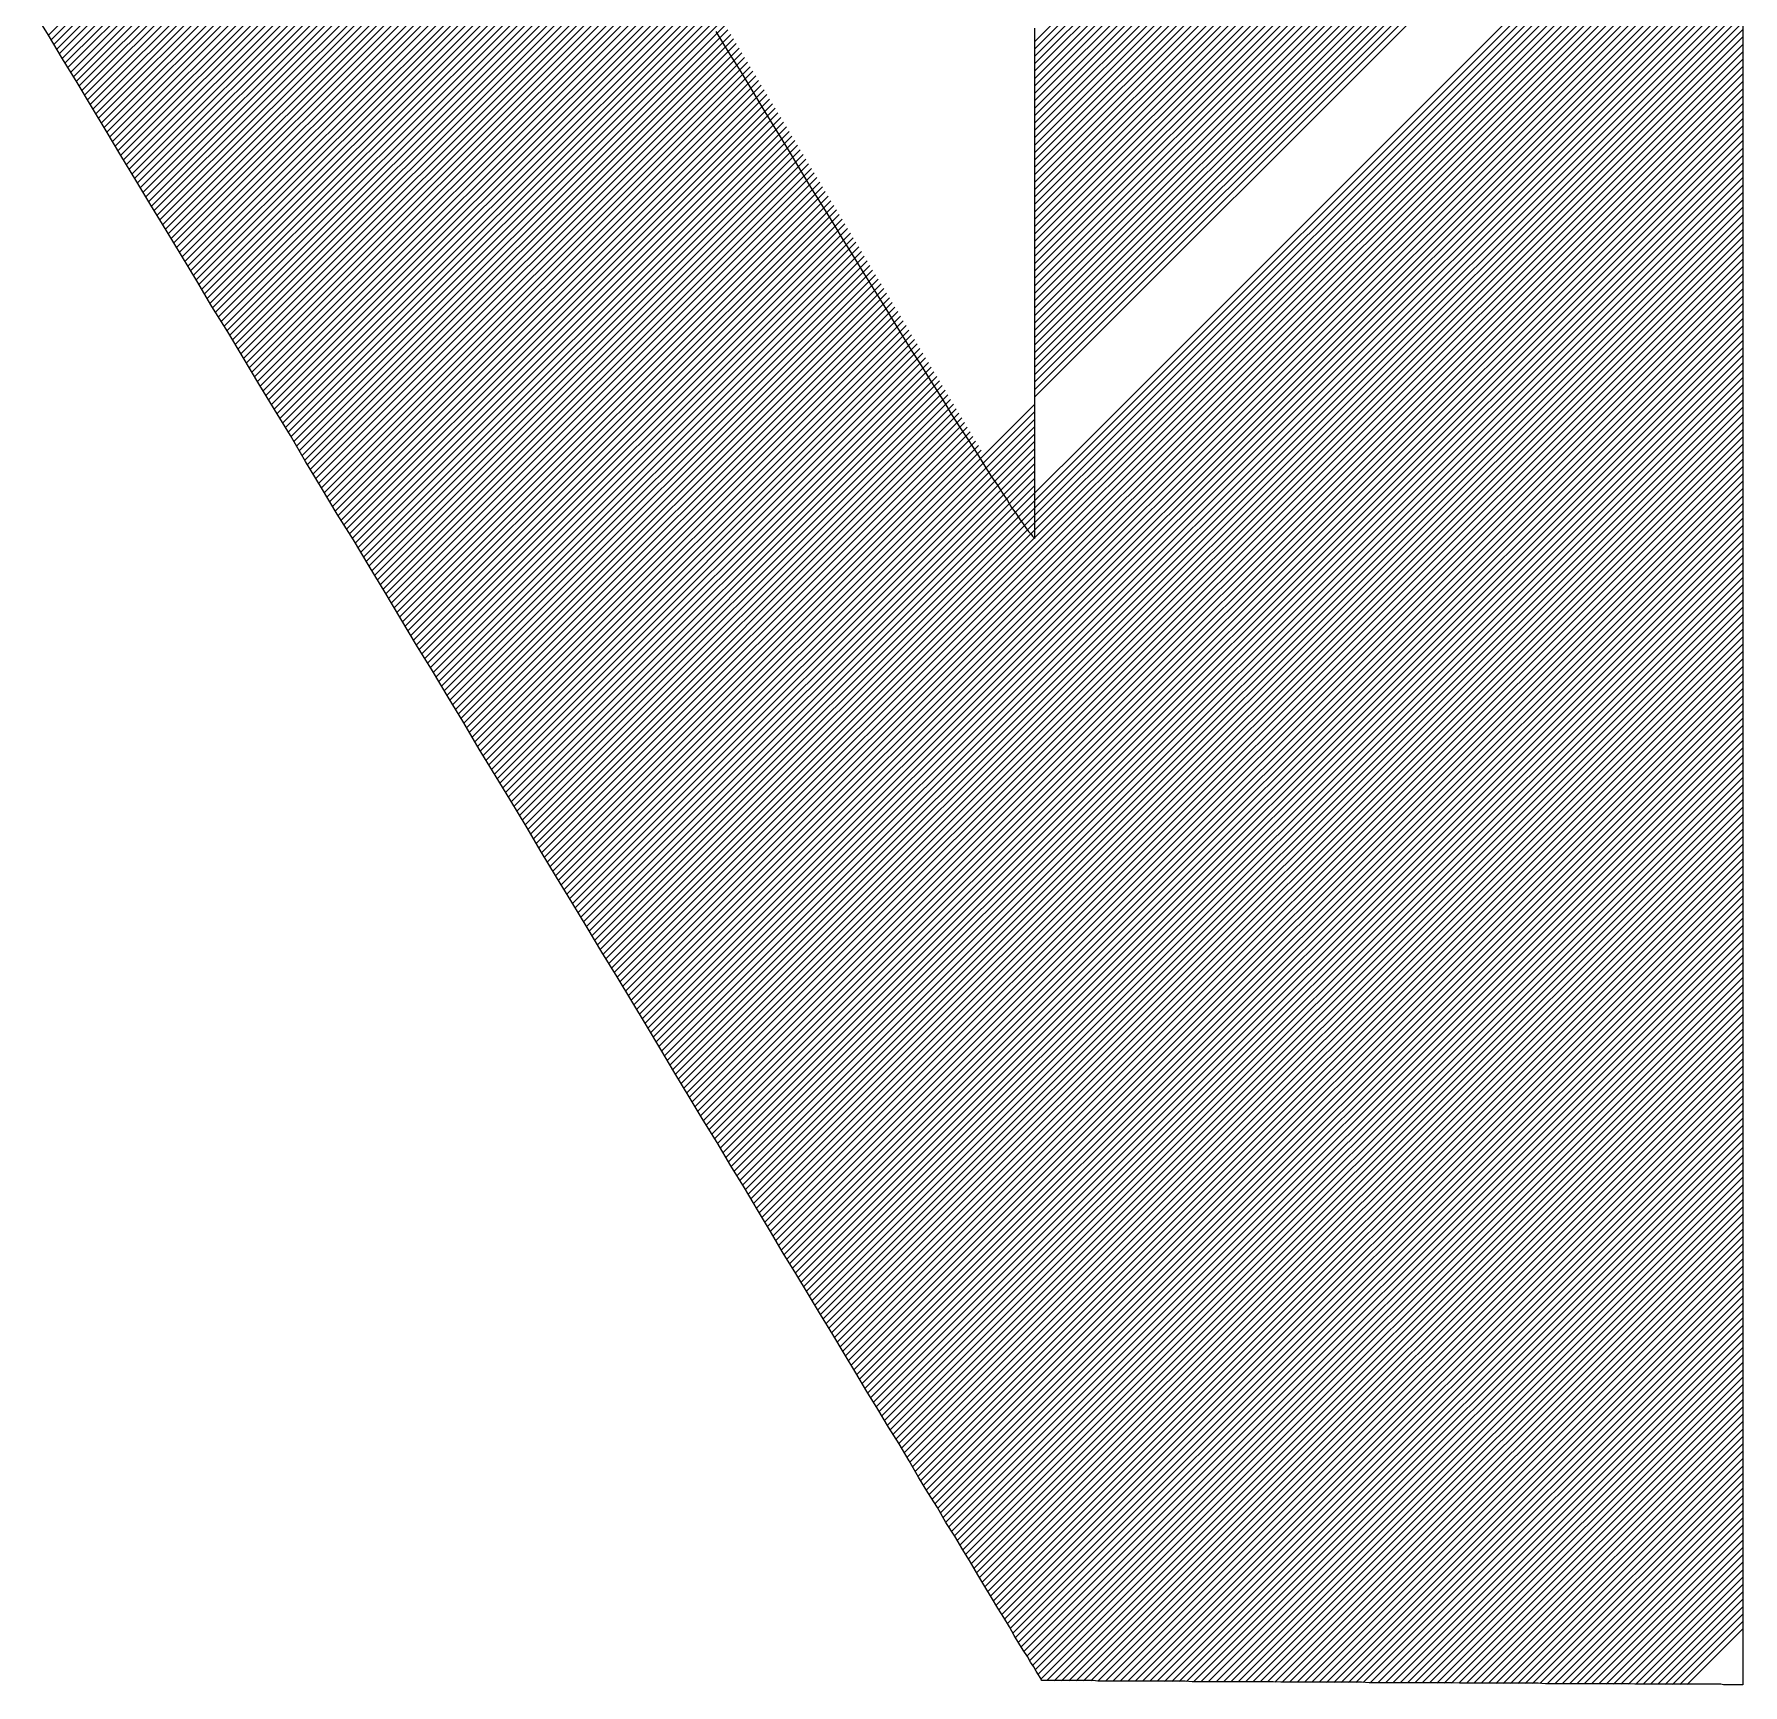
# Model space of a CAD drawing. Extents: x 3196 to 9141, y -1880 to 2325.
# Drawn here: x 8872.21 to 8888.52, y -1205.08 to -1189.31 of the extents above; entities that cross this region are included whole.
import ezdxf

# ---------------------------------------------------------------- set-up
doc = ezdxf.new("R2010")
doc.units = 0
doc.header["$MEASUREMENT"] = 0
doc.layers.add('1', color=1, linetype='CONTINUOUS')
doc.layers.add('10', color=10, linetype='CONTINUOUS')

msp = doc.modelspace()

# ---------------------------------------------------------------- linework, layer by layer
at = {"layer": '1', "linetype": 'Continuous'}
for p, q in [((8881.758018, -1189.382885), (8888.517618, -1182.623235)), ((8881.758018, -1189.453585), (8888.517618, -1182.693985)), ((8881.758018, -1189.524285), (8888.517618, -1182.764685)), ((8881.758018, -1189.594985), (8888.517618, -1182.835385)), ((8881.758018, -1189.665685), (8888.517618, -1182.906085)), ((8881.758018, -1189.736435), (8888.517618, -1182.976785)), ((8881.758018, -1189.807135), (8888.517618, -1183.047535)), ((8881.758018, -1189.877835), (8888.517618, -1183.118235)), ((8881.758018, -1189.948535), (8888.517618, -1183.188935)), ((8881.758018, -1190.019235), (8888.517618, -1183.259635)), ((8881.758018, -1190.089985), (8888.517618, -1183.330335)), ((8881.758018, -1190.160685), (8888.517618, -1183.401085)), ((8881.758018, -1190.231385), (8888.517618, -1183.471785)), ((8881.758018, -1190.302085), (8888.517618, -1183.542485)), ((8881.758018, -1190.372835), (8888.517618, -1183.613185)), ((8881.758018, -1190.443535), (8888.517618, -1183.683935)), ((8881.758018, -1190.514235), (8888.517618, -1183.754635)), ((8881.758018, -1190.584935), (8888.517618, -1183.825335)), ((8881.758018, -1190.655635), (8888.517618, -1183.896035)), ((8881.758018, -1190.726385), (8888.517618, -1183.966735)), ((8881.758018, -1190.797085), (8888.517618, -1184.037485)), ((8881.758018, -1190.867785), (8888.517618, -1184.108185)), ((8881.758018, -1190.938485), (8888.517618, -1184.178885)), ((8881.758018, -1191.009185), (8888.517618, -1184.249585)), ((8881.758018, -1191.079935), (8888.517618, -1184.320285)), ((8881.758018, -1191.150635), (8888.517618, -1184.391035)), ((8881.758018, -1191.221335), (8888.517618, -1184.461735)), ((8881.758018, -1191.292035), (8888.517618, -1184.532435)), ((8881.758018, -1191.362785), (8888.517618, -1184.603135)), ((8881.758018, -1191.433485), (8888.517618, -1184.673885)), ((8881.758018, -1191.504185), (8888.517618, -1184.744585)), ((8881.758018, -1191.574885), (8888.517618, -1184.815285)), ((8881.758018, -1191.645585), (8888.517618, -1184.885985)), ((8881.758018, -1191.716335), (8888.517618, -1184.956685)), ((8881.758018, -1191.787035), (8888.517618, -1185.027435)), ((8881.758018, -1191.857735), (8888.517618, -1185.098135)), ((8881.758018, -1191.928435), (8888.517618, -1185.168835)), ((8872.341968, -1189.323685), (8876.410018, -1185.255635)), ((8872.368568, -1189.367785), (8876.436568, -1185.299785)), ((8872.395168, -1189.411885), (8876.463168, -1185.343885)), ((8881.758018, -1191.999135), (8888.517618, -1185.239535)), ((8881.758018, -1192.069885), (8888.517618, -1185.310235)), ((8872.421768, -1189.455985), (8876.489718, -1185.388035)), ((8872.448418, -1189.500085), (8876.516318, -1185.432185)), ((8872.475018, -1189.544185), (8876.542918, -1185.476285)), ((8881.758018, -1192.140585), (8888.517618, -1185.380985)), ((8881.758018, -1192.211285), (8888.517618, -1185.451685)), ((8872.501618, -1189.588285), (8876.569468, -1185.520435)), ((8872.528218, -1189.632385), (8876.596068, -1185.564585)), ((8872.554818, -1189.676485), (8876.622618, -1185.608685)), ((8872.581468, -1189.720585), (8876.649218, -1185.652835)), ((8881.758018, -1192.281985), (8888.517618, -1185.522385)), ((8881.758018, -1192.352735), (8888.517618, -1185.593085)), ((8881.758018, -1192.423435), (8888.517618, -1185.663835)), ((8872.608068, -1189.764685), (8876.675768, -1185.696985)), ((8872.634668, -1189.808785), (8876.702368, -1185.741085)), ((8872.661268, -1189.852885), (8876.728918, -1185.785235)), ((8872.687868, -1189.896985), (8876.755518, -1185.829385)), ((8881.758018, -1192.494135), (8888.517618, -1185.734535)), ((8881.758018, -1192.564835), (8888.517618, -1185.805235)), ((8872.714518, -1189.941085), (8876.782118, -1185.873485)), ((8872.741118, -1189.985185), (8876.808668, -1185.917635)), ((8872.767718, -1190.029285), (8876.835268, -1185.961785)), ((8881.758018, -1192.635535), (8888.517618, -1185.875935)), ((8881.758018, -1192.706285), (8888.517618, -1185.946635)), ((8872.794318, -1190.073385), (8876.861818, -1186.005885)), ((8872.820918, -1190.117485), (8876.888418, -1186.050035)), ((8872.847568, -1190.161585), (8876.914968, -1186.094185)), ((8872.874168, -1190.205685), (8876.941568, -1186.138285)), ((8881.758018, -1192.776985), (8888.517618, -1186.017385)), ((8872.900768, -1190.249785), (8876.968118, -1186.182435)), ((8872.927368, -1190.293885), (8876.994718, -1186.226585)), ((8872.953968, -1190.337985), (8877.021318, -1186.270685)), ((8872.980618, -1190.382085), (8877.047868, -1186.314835)), ((8873.007218, -1190.426185), (8877.074468, -1186.358935)), ((8873.033818, -1190.470285), (8877.101018, -1186.403085)), ((8873.060418, -1190.514385), (8877.127618, -1186.447235)), ((8873.087018, -1190.558485), (8877.154168, -1186.491335)), ((8873.113668, -1190.602585), (8877.180768, -1186.535485)), ((8873.140268, -1190.646685), (8877.207318, -1186.579635)), ((8873.166868, -1190.690785), (8877.233918, -1186.623735)), ((8873.193468, -1190.734885), (8877.260518, -1186.667885)), ((8873.220068, -1190.778985), (8877.287068, -1186.712035)), ((8873.246718, -1190.823085), (8877.313668, -1186.756135)), ((8873.273318, -1190.867185), (8877.340218, -1186.800285)), ((8873.299918, -1190.911335), (8877.366818, -1186.844435)), ((8873.326518, -1190.955435), (8877.393368, -1186.888535)), ((8873.353118, -1190.999535), (8877.419968, -1186.932685)), ((8873.379768, -1191.043635), (8877.446518, -1186.976835)), ((8877.530868, -1197.923335), (8888.517618, -1186.936585)), ((8873.406368, -1191.087735), (8877.473118, -1187.020935)), ((8873.432968, -1191.131835), (8877.499668, -1187.065085)), ((8873.459568, -1191.175935), (8877.526268, -1187.109235)), ((8877.557518, -1197.967435), (8888.517618, -1187.007335)), ((8877.584118, -1198.011535), (8888.517618, -1187.078035)), ((8873.486168, -1191.220035), (8877.552868, -1187.153335)), ((8873.512818, -1191.264135), (8877.579418, -1187.197485)), ((8873.539418, -1191.308235), (8877.606018, -1187.241635)), ((8873.566018, -1191.352335), (8877.632568, -1187.285735)), ((8877.610718, -1198.055635), (8888.517618, -1187.148735)), ((8877.637318, -1198.099735), (8888.517618, -1187.219435)), ((8877.663918, -1198.143835), (8888.517618, -1187.290135)), ((8873.592618, -1191.396435), (8877.659168, -1187.329885)), ((8873.619218, -1191.440535), (8877.685718, -1187.374035)), ((8873.645868, -1191.484635), (8877.712318, -1187.418135)), ((8873.672468, -1191.528735), (8877.738868, -1187.462285)), ((8877.690568, -1198.187935), (8888.517618, -1187.360885)), ((8877.717168, -1198.232035), (8888.517618, -1187.431585)), ((8873.699068, -1191.572835), (8877.765468, -1187.506435)), ((8873.725668, -1191.616935), (8877.792068, -1187.550535)), ((8873.752268, -1191.661035), (8877.818618, -1187.594685)), ((8877.743768, -1198.276135), (8888.517618, -1187.502285)), ((8877.770368, -1198.320235), (8888.517618, -1187.572985)), ((8873.778868, -1191.705135), (8877.845218, -1187.638835)), ((8873.805518, -1191.749235), (8877.871768, -1187.682935)), ((8873.832118, -1191.793335), (8877.898368, -1187.727085)), ((8873.858718, -1191.837435), (8877.924918, -1187.771235)), ((8877.796968, -1198.364335), (8888.517618, -1187.643735)), ((8877.823618, -1198.408435), (8888.517618, -1187.714435)), ((8877.850218, -1198.452535), (8888.517618, -1187.785135)), ((8873.885318, -1191.881535), (8877.951518, -1187.815335)), ((8873.911918, -1191.925635), (8877.978068, -1187.859485)), ((8873.938568, -1191.969735), (8878.004668, -1187.903635)), ((8873.965168, -1192.013835), (8878.031268, -1187.947735)), ((8877.876818, -1198.496635), (8888.517618, -1187.855835)), ((8877.903418, -1198.540735), (8888.517618, -1187.926535)), ((8873.991768, -1192.057935), (8878.057818, -1187.991885)), ((8874.018368, -1192.102035), (8878.084418, -1188.036035)), ((8874.044968, -1192.146135), (8878.110968, -1188.080135)), ((8874.071618, -1192.190235), (8878.137568, -1188.124285)), ((8877.930018, -1198.584835), (8888.517618, -1187.997285)), ((8877.956618, -1198.628935), (8888.517618, -1188.067985)), ((8874.098218, -1192.234335), (8878.164118, -1188.168385)), ((8874.124818, -1192.278435), (8878.190718, -1188.212535)), ((8874.151418, -1192.322535), (8878.217268, -1188.256685)), ((8877.983268, -1198.673035), (8888.517618, -1188.138685)), ((8878.009868, -1198.717135), (8888.517618, -1188.209385)), ((8878.036468, -1198.761235), (8888.517618, -1188.280085)), ((8874.178018, -1192.366635), (8878.243868, -1188.300785)), ((8874.204668, -1192.410735), (8878.270468, -1188.344935)), ((8874.231268, -1192.454835), (8878.297018, -1188.389085)), ((8874.257868, -1192.498935), (8878.323618, -1188.433185)), ((8878.063068, -1198.805335), (8888.517618, -1188.350835)), ((8878.089668, -1198.849435), (8888.517618, -1188.421535)), ((8874.284468, -1192.543035), (8878.350168, -1188.477335)), ((8874.311068, -1192.587135), (8878.376768, -1188.521485)), ((8874.337718, -1192.631235), (8878.403318, -1188.565585)), ((8874.364318, -1192.675335), (8878.429918, -1188.609735)), ((8878.116318, -1198.893535), (8888.517618, -1188.492235)), ((8878.142918, -1198.937635), (8888.517618, -1188.562935)), ((8874.390918, -1192.719435), (8878.456468, -1188.653885)), ((8874.417518, -1192.763535), (8878.483068, -1188.697985)), ((8874.444118, -1192.807635), (8878.509668, -1188.742135)), ((8878.169518, -1198.981735), (8888.517618, -1188.633635)), ((8878.196118, -1199.025835), (8888.517618, -1188.704385)), ((8878.222718, -1199.069935), (8888.517618, -1188.775085)), ((8874.470768, -1192.851735), (8878.536218, -1188.786285)), ((8874.497368, -1192.895835), (8878.562818, -1188.830385)), ((8874.523968, -1192.939935), (8878.589368, -1188.874535)), ((8874.550568, -1192.984035), (8878.615968, -1188.918685)), ((8878.249368, -1199.114085), (8888.517618, -1188.845785)), ((8878.275968, -1199.158185), (8888.517618, -1188.916485)), ((8874.577168, -1193.028135), (8878.642518, -1188.962785)), ((8874.603818, -1193.072235), (8878.669118, -1189.006935)), ((8874.630418, -1193.116335), (8878.695668, -1189.051085)), ((8874.657018, -1193.160435), (8878.722268, -1189.095185)), ((8878.302568, -1199.202285), (8888.517618, -1188.987235)), ((8878.329168, -1199.246385), (8888.517618, -1189.057935)), ((8874.683618, -1193.204535), (8878.748868, -1189.139335)), ((8874.710218, -1193.248635), (8878.775418, -1189.183485)), ((8874.736868, -1193.292735), (8878.802018, -1189.227585)), ((8878.355768, -1199.290485), (8888.517618, -1189.128635)), ((8878.382418, -1199.334585), (8888.517618, -1189.199335)), ((8874.763468, -1193.336835), (8878.828568, -1189.271735)), ((8874.790068, -1193.380935), (8878.855168, -1189.315885)), ((8874.816668, -1193.425035), (8878.881718, -1189.359985)), ((8874.843268, -1193.469135), (8878.908318, -1189.404135)), ((8878.409018, -1199.378685), (8888.517618, -1189.270035)), ((8878.435618, -1199.422785), (8888.517618, -1189.340785)), ((8878.462218, -1199.466885), (8888.517618, -1189.411485)), ((8874.869918, -1193.513235), (8878.934868, -1189.448285)), ((8874.896518, -1193.557335), (8878.961468, -1189.492385)), ((8874.923118, -1193.601435), (8878.988068, -1189.536535)), ((8874.949718, -1193.645585), (8879.014618, -1189.580685)), ((8878.488818, -1199.510985), (8888.517618, -1189.482185)), ((8878.515468, -1199.555085), (8888.517618, -1189.552885)), ((8874.976318, -1193.689685), (8879.041218, -1189.624785)), ((8875.002968, -1193.733785), (8879.067768, -1189.668935)), ((8875.029568, -1193.777885), (8879.094368, -1189.713085)), ((8878.542068, -1199.599185), (8888.517618, -1189.623585)), ((8878.568668, -1199.643285), (8888.517618, -1189.694335)), ((8875.056168, -1193.821985), (8879.120918, -1189.757185)), ((8875.082768, -1193.866085), (8879.147518, -1189.801335)), ((8875.109368, -1193.910185), (8879.174068, -1189.845435)), ((8875.136018, -1193.954285), (8879.200668, -1189.889585)), ((8878.595268, -1199.687385), (8888.517618, -1189.765035)), ((8878.621868, -1199.731485), (8888.517618, -1189.835735)), ((8878.648518, -1199.775585), (8888.517618, -1189.906435)), ((8875.162618, -1193.998385), (8879.227268, -1189.933735)), ((8875.189218, -1194.042485), (8879.253818, -1189.977835)), ((8875.215818, -1194.086585), (8879.280418, -1190.021985)), ((8875.242418, -1194.130685), (8879.306968, -1190.066135)), ((8878.675118, -1199.819685), (8888.517618, -1189.977185)), ((8878.701718, -1199.863785), (8888.517618, -1190.047885)), ((8875.269068, -1194.174785), (8879.333568, -1190.110235)), ((8875.295668, -1194.218885), (8879.360118, -1190.154385)), ((8875.322268, -1194.262985), (8879.386718, -1190.198535)), ((8875.348868, -1194.307085), (8879.413268, -1190.242635)), ((8878.728318, -1199.907885), (8888.517618, -1190.118585)), ((8878.754918, -1199.951985), (8888.517618, -1190.189285)), ((8875.375468, -1194.351185), (8879.439868, -1190.286785)), ((8875.402118, -1194.395285), (8879.466468, -1190.330935)), ((8875.428718, -1194.439385), (8879.493018, -1190.375035)), ((8878.781568, -1199.996085), (8888.517618, -1190.259985)), ((8878.808168, -1200.040185), (8888.517618, -1190.330735)), ((8878.834768, -1200.084285), (8888.517618, -1190.401435)), ((8875.455318, -1194.483485), (8879.519618, -1190.419185)), ((8875.481918, -1194.527585), (8879.546168, -1190.463335)), ((8875.508518, -1194.571685), (8879.572768, -1190.507435)), ((8875.535168, -1194.615785), (8879.599318, -1190.551585)), ((8878.861368, -1200.128385), (8888.517618, -1190.472135)), ((8878.887968, -1200.172485), (8888.517618, -1190.542835)), ((8875.561768, -1194.659885), (8879.625918, -1190.595735)), ((8875.588368, -1194.703985), (8879.652468, -1190.639835)), ((8875.614968, -1194.748085), (8879.679068, -1190.683985)), ((8875.641568, -1194.792185), (8879.705668, -1190.728135)), ((8878.914618, -1200.216585), (8888.517618, -1190.613535)), ((8878.941218, -1200.260685), (8888.517618, -1190.684285)), ((8875.668218, -1194.836285), (8879.732218, -1190.772235)), ((8875.694818, -1194.880385), (8879.758818, -1190.816385)), ((8875.721418, -1194.924485), (8879.785368, -1190.860535)), ((8878.967818, -1200.304785), (8888.517618, -1190.754985)), ((8878.994418, -1200.348885), (8888.517618, -1190.825685)), ((8879.021018, -1200.392985), (8888.517618, -1190.896385)), ((8875.748018, -1194.968585), (8879.811968, -1190.904635)), ((8875.774618, -1195.012685), (8879.838518, -1190.948785)), ((8875.801218, -1195.056785), (8879.865118, -1190.992935)), ((8875.827868, -1195.100885), (8879.891668, -1191.037035)), ((8879.047668, -1200.437085), (8888.517618, -1190.967135)), ((8879.074268, -1200.481185), (8888.517618, -1191.037835)), ((8875.854468, -1195.144985), (8879.918268, -1191.081185)), ((8875.881068, -1195.189085), (8879.944868, -1191.125335)), ((8875.907668, -1195.233185), (8879.971418, -1191.169435)), ((8875.934268, -1195.277285), (8879.998018, -1191.213585)), ((8879.100868, -1200.525285), (8888.517618, -1191.108535)), ((8879.127468, -1200.569385), (8888.517618, -1191.179235)), ((8875.960918, -1195.321385), (8880.024568, -1191.257735)), ((8875.987518, -1195.365485), (8880.051168, -1191.301835)), ((8876.014118, -1195.409585), (8880.077718, -1191.345985)), ((8879.154068, -1200.613485), (8888.517618, -1191.249935)), ((8879.180718, -1200.657585), (8888.517618, -1191.320685)), ((8876.040718, -1195.453685), (8880.104318, -1191.390135)), ((8876.067318, -1195.497785), (8880.130868, -1191.434235)), ((8876.093968, -1195.541885), (8880.157468, -1191.478385)), ((8876.120568, -1195.585985), (8880.184068, -1191.522535)), ((8879.207318, -1200.701685), (8888.517618, -1191.391385)), ((8879.233918, -1200.745785), (8888.517618, -1191.462085)), ((8879.260518, -1200.789885), (8888.517618, -1191.532785)), ((8876.147168, -1195.630085), (8880.210618, -1191.566635)), ((8876.173768, -1195.674185), (8880.237218, -1191.610785)), ((8876.200368, -1195.718285), (8880.263768, -1191.654885)), ((8876.227018, -1195.762385), (8880.290368, -1191.699035)), ((8879.287118, -1200.833985), (8888.517618, -1191.603485)), ((8879.313768, -1200.878085), (8888.517618, -1191.674235)), ((8876.253618, -1195.806485), (8880.316918, -1191.743185)), ((8876.280218, -1195.850585), (8880.343518, -1191.787285)), ((8876.306818, -1195.894685), (8880.370068, -1191.831435)), ((8876.333418, -1195.938785), (8880.396668, -1191.875585)), ((8879.340368, -1200.922185), (8888.517618, -1191.744935)), ((8879.366968, -1200.966285), (8888.517618, -1191.815635)), ((8876.360068, -1195.982885), (8880.423268, -1191.919685)), ((8876.386668, -1196.026985), (8880.449818, -1191.963835)), ((8876.413268, -1196.071085), (8880.476418, -1192.007985)), ((8879.393568, -1201.010385), (8888.517618, -1191.886335)), ((8879.420168, -1201.054485), (8888.517618, -1191.957085)), ((8879.446818, -1201.098585), (8888.517618, -1192.027785)), ((8876.439868, -1196.115185), (8880.502968, -1192.052085)), ((8876.466468, -1196.159285), (8880.529568, -1192.096235)), ((8876.493118, -1196.203385), (8880.556118, -1192.140385)), ((8876.519718, -1196.247485), (8880.582718, -1192.184485)), ((8879.473418, -1201.142685), (8888.517618, -1192.098485)), ((8879.500018, -1201.186785), (8888.517618, -1192.169185)), ((8876.546318, -1196.291585), (8880.609268, -1192.228635)), ((8876.572918, -1196.335685), (8880.635868, -1192.272785)), ((8876.599518, -1196.379835), (8880.662468, -1192.316885)), ((8876.626168, -1196.423935), (8880.689018, -1192.361035)), ((8879.526618, -1201.230885), (8888.517618, -1192.239885)), ((8879.553218, -1201.274985), (8888.517618, -1192.310635)), ((8876.652768, -1196.468035), (8880.715618, -1192.405185)), ((8876.679368, -1196.512135), (8880.742168, -1192.449285)), ((8876.705968, -1196.556235), (8880.768768, -1192.493435)), ((8879.579868, -1201.319085), (8888.517618, -1192.381335)), ((8879.606468, -1201.363185), (8888.517618, -1192.452035)), ((8879.633068, -1201.407285), (8888.517618, -1192.522735)), ((8876.732568, -1196.600335), (8880.795318, -1192.537585)), ((8876.759218, -1196.644435), (8880.821918, -1192.581685)), ((8876.785818, -1196.688535), (8880.848468, -1192.625835)), ((8876.812418, -1196.732635), (8880.875068, -1192.669985)), ((8879.659668, -1201.451385), (8888.517618, -1192.593435)), ((8879.686268, -1201.495485), (8888.517618, -1192.664185)), ((8876.839018, -1196.776735), (8880.901668, -1192.714085)), ((8876.865618, -1196.820835), (8880.928218, -1192.758235)), ((8876.892268, -1196.864935), (8880.954818, -1192.802385)), ((8876.918868, -1196.909035), (8880.981368, -1192.846485)), ((8877.211568, -1197.394135), (8881.758018, -1192.847685)), ((8879.712918, -1201.539585), (8888.517618, -1192.734885)), ((8879.739518, -1201.583685), (8888.517618, -1192.805585)), ((8876.945468, -1196.953135), (8881.007968, -1192.890635)), ((8876.972068, -1196.997235), (8881.034518, -1192.934785)), ((8876.998668, -1197.041335), (8881.061118, -1192.978885)), ((8877.238168, -1197.438235), (8881.758018, -1192.918385)), ((8877.264768, -1197.482335), (8881.758018, -1192.989085)), ((8879.766118, -1201.627785), (8888.517618, -1192.876285)), ((8879.792718, -1201.671885), (8888.517618, -1192.947035)), ((8879.819318, -1201.715985), (8888.517618, -1193.017735)), ((8877.025318, -1197.085435), (8881.087668, -1193.023035)), ((8877.051918, -1197.129535), (8881.114268, -1193.067185)), ((8877.078518, -1197.173635), (8881.140868, -1193.111285)), ((8877.105118, -1197.217735), (8881.167418, -1193.155435)), ((8877.291418, -1197.526435), (8881.758018, -1193.059835)), ((8877.318018, -1197.570535), (8881.758018, -1193.130535)), ((8879.845968, -1201.760085), (8888.517618, -1193.088435)), ((8879.872568, -1201.804185), (8888.517618, -1193.159135)), ((8877.131718, -1197.261835), (8881.194018, -1193.199585)), ((8877.158368, -1197.305935), (8881.220568, -1193.243685)), ((8877.184968, -1197.350035), (8881.247168, -1193.287835)), ((8877.344618, -1197.614635), (8881.758018, -1193.201235)), ((8877.371218, -1197.658735), (8881.758018, -1193.271935)), ((8877.397818, -1197.702835), (8881.758018, -1193.342685)), ((8879.899168, -1201.848335), (8888.517618, -1193.229835)), ((8879.925768, -1201.892435), (8888.517618, -1193.300585)), ((8877.424468, -1197.746935), (8881.758018, -1193.413385)), ((8877.451068, -1197.791035), (8881.758018, -1193.484085)), ((8879.952368, -1201.936535), (8888.517618, -1193.371285)), ((8879.978968, -1201.980635), (8888.517618, -1193.441985)), ((8877.477668, -1197.835135), (8881.758018, -1193.554785)), ((8877.504268, -1197.879235), (8881.758018, -1193.625485)), ((8880.005618, -1202.024735), (8888.517618, -1193.512685)), ((8880.032218, -1202.068835), (8888.517618, -1193.583385)), ((8880.058818, -1202.112935), (8888.517618, -1193.654135)), ((8880.085418, -1202.157035), (8888.517618, -1193.724835)), ((8880.112018, -1202.201135), (8888.517618, -1193.795535)), ((8880.138668, -1202.245235), (8888.517618, -1193.866235)), ((8880.165268, -1202.289335), (8888.517618, -1193.936985)), ((8880.191868, -1202.333435), (8888.517618, -1194.007685)), ((8880.218468, -1202.377535), (8888.517618, -1194.078385)), ((8880.245068, -1202.421635), (8888.517618, -1194.149085)), ((8880.271718, -1202.465735), (8888.517618, -1194.219785)), ((8880.298318, -1202.509835), (8888.517618, -1194.290535)), ((8880.324918, -1202.553935), (8888.517618, -1194.361235)), ((8880.351518, -1202.598035), (8888.517618, -1194.431935)), ((8880.378118, -1202.642135), (8888.517618, -1194.502635)), ((8880.404768, -1202.686235), (8888.517618, -1194.573335)), ((8880.431368, -1202.730335), (8888.517618, -1194.644085)), ((8880.457968, -1202.774435), (8888.517618, -1194.714785)), ((8880.484568, -1202.818535), (8888.517618, -1194.785485)), ((8880.511168, -1202.862635), (8888.517618, -1194.856185)), ((8880.537818, -1202.906735), (8888.517618, -1194.926885)), ((8880.564418, -1202.950835), (8888.517618, -1194.997635)), ((8880.591018, -1202.994935), (8888.517618, -1195.068335)), ((8880.617618, -1203.039035), (8888.517618, -1195.139035)), ((8880.644218, -1203.083135), (8888.517618, -1195.209735)), ((8880.670868, -1203.127235), (8888.517618, -1195.280485)), ((8880.697468, -1203.171335), (8888.517618, -1195.351185)), ((8880.724068, -1203.215435), (8888.517618, -1195.421885)), ((8880.750668, -1203.259535), (8888.517618, -1195.492585)), ((8880.777268, -1203.303635), (8888.517618, -1195.563285)), ((8880.803918, -1203.347735), (8888.517618, -1195.634035)), ((8880.830518, -1203.391835), (8888.517618, -1195.704735)), ((8880.857118, -1203.435935), (8888.517618, -1195.775435)), ((8880.883718, -1203.480035), (8888.517618, -1195.846135)), ((8880.910318, -1203.524135), (8888.517618, -1195.916835)), ((8880.936968, -1203.568235), (8888.517618, -1195.987585)), ((8880.963568, -1203.612335), (8888.517618, -1196.058285)), ((8880.990168, -1203.656435), (8888.517618, -1196.128985)), ((8881.016768, -1203.700535), (8888.517618, -1196.199685)), ((8881.043368, -1203.744635), (8888.517618, -1196.270435)), ((8881.070018, -1203.788735), (8888.517618, -1196.341135)), ((8881.096618, -1203.832835), (8888.517618, -1196.411835)), ((8881.123218, -1203.876935), (8888.517618, -1196.482535)), ((8881.149818, -1203.921035), (8888.517618, -1196.553235)), ((8881.176418, -1203.965135), (8888.517618, -1196.623985)), ((8881.203068, -1204.009235), (8888.517618, -1196.694685)), ((8881.229668, -1204.053335), (8888.517618, -1196.765385)), ((8881.256268, -1204.097435), (8888.517618, -1196.836085)), ((8881.282868, -1204.141535), (8888.517618, -1196.906785)), ((8881.309468, -1204.185635), (8888.517618, -1196.977535)), ((8881.336118, -1204.229735), (8888.517618, -1197.048235)), ((8881.362718, -1204.273835), (8888.517618, -1197.118935)), ((8881.389318, -1204.317935), (8888.517618, -1197.189635)), ((8881.415918, -1204.362035), (8888.517618, -1197.260385)), ((8881.442518, -1204.406135), (8888.517618, -1197.331085)), ((8881.469168, -1204.450235), (8888.517618, -1197.401785)), ((8881.495768, -1204.494335), (8888.517618, -1197.472485)), ((8881.522368, -1204.538435), (8888.517618, -1197.543185)), ((8881.548968, -1204.582585), (8888.517618, -1197.613935)), ((8881.575568, -1204.626685), (8888.517618, -1197.684635)), ((8881.602218, -1204.670785), (8888.517618, -1197.755335)), ((8881.628818, -1204.714885), (8888.517618, -1197.826035)), ((8881.655418, -1204.758985), (8888.517618, -1197.896735)), ((8881.682018, -1204.803085), (8888.517618, -1197.967485)), ((8881.708618, -1204.847185), (8888.517618, -1198.038185)), ((8881.735268, -1204.891285), (8888.517618, -1198.108885)), ((8881.761868, -1204.935385), (8888.517618, -1198.179585)), ((8881.788468, -1204.979485), (8888.517618, -1198.250335)), ((8881.815068, -1205.023585), (8888.517618, -1198.321035)), ((8881.871868, -1205.037485), (8888.517618, -1198.391735)), ((8881.942168, -1205.037885), (8888.517618, -1198.462435)), ((8882.012468, -1205.038335), (8888.517618, -1198.533135)), ((8882.082718, -1205.038735), (8888.517618, -1198.603885)), ((8882.153018, -1205.039185), (8888.517618, -1198.674585)), ((8882.223318, -1205.039585), (8888.517618, -1198.745285)), ((8882.293618, -1205.040035), (8888.517618, -1198.815985)), ((8882.363868, -1205.040435), (8888.517618, -1198.886685)), ((8882.434168, -1205.040835), (8888.517618, -1198.957435)), ((8882.504468, -1205.041285), (8888.517618, -1199.028135)), ((8882.574768, -1205.041685), (8888.517618, -1199.098835)), ((8882.645068, -1205.042135), (8888.517618, -1199.169535)), ((8882.715318, -1205.042535), (8888.517618, -1199.240285)), ((8882.785618, -1205.042985), (8888.517618, -1199.310985)), ((8882.855918, -1205.043385), (8888.517618, -1199.381685)), ((8882.926218, -1205.043835), (8888.517618, -1199.452385)), ((8882.996468, -1205.044235), (8888.517618, -1199.523085)), ((8883.066768, -1205.044635), (8888.517618, -1199.593835)), ((8883.137068, -1205.045085), (8888.517618, -1199.664535)), ((8883.207368, -1205.045485), (8888.517618, -1199.735235)), ((8883.277668, -1205.045935), (8888.517618, -1199.805935)), ((8883.347918, -1205.046335), (8888.517618, -1199.876635)), ((8883.418218, -1205.046785), (8888.517618, -1199.947385)), ((8883.488518, -1205.047185), (8888.517618, -1200.018085)), ((8883.558818, -1205.047585), (8888.517618, -1200.088785)), ((8883.629068, -1205.048035), (8888.517618, -1200.159485)), ((8883.699368, -1205.048435), (8888.517618, -1200.230235)), ((8883.769668, -1205.048885), (8888.517618, -1200.300935)), ((8883.839968, -1205.049285), (8888.517618, -1200.371635)), ((8883.910268, -1205.049735), (8888.517618, -1200.442335)), ((8883.980518, -1205.050135), (8888.517618, -1200.513035)), ((8884.050818, -1205.050585), (8888.517618, -1200.583785)), ((8884.121118, -1205.050985), (8888.517618, -1200.654485)), ((8884.191418, -1205.051385), (8888.517618, -1200.725185)), ((8884.261668, -1205.051835), (8888.517618, -1200.795885)), ((8884.331968, -1205.052235), (8888.517618, -1200.866585)), ((8884.402268, -1205.052685), (8888.517618, -1200.937335)), ((8884.472568, -1205.053085), (8888.517618, -1201.008035)), ((8884.542868, -1205.053535), (8888.517618, -1201.078735)), ((8884.613118, -1205.053935), (8888.517618, -1201.149435)), ((8884.683418, -1205.054335), (8888.517618, -1201.220185)), ((8884.753718, -1205.054785), (8888.517618, -1201.290885)), ((8884.824018, -1205.055185), (8888.517618, -1201.361585)), ((8884.894268, -1205.055635), (8888.517618, -1201.432285)), ((8884.964568, -1205.056035), (8888.517618, -1201.502985)), ((8885.034868, -1205.056485), (8888.517618, -1201.573735)), ((8885.105168, -1205.056885), (8888.517618, -1201.644435)), ((8885.175468, -1205.057335), (8888.517618, -1201.715135)), ((8885.245718, -1205.057735), (8888.517618, -1201.785835)), ((8885.316018, -1205.058135), (8888.517618, -1201.856535)), ((8885.386318, -1205.058585), (8888.517618, -1201.927285)), ((8885.456618, -1205.058985), (8888.517618, -1201.997985)), ((8885.526868, -1205.059435), (8888.517618, -1202.068685)), ((8885.597168, -1205.059835), (8888.517618, -1202.139385)), ((8885.667468, -1205.060285), (8888.517618, -1202.210085)), ((8885.737768, -1205.060685), (8888.517618, -1202.280835)), ((8885.808068, -1205.061085), (8888.517618, -1202.351535)), ((8885.878318, -1205.061535), (8888.517618, -1202.422235)), ((8885.948618, -1205.061935), (8888.517618, -1202.492935)), ((8886.018918, -1205.062385), (8888.517618, -1202.563685)), ((8886.089218, -1205.062785), (8888.517618, -1202.634385)), ((8886.159468, -1205.063235), (8888.517618, -1202.705085)), ((8886.229768, -1205.063635), (8888.517618, -1202.775785)), ((8886.300068, -1205.064035), (8888.517618, -1202.846485)), ((8886.370368, -1205.064485), (8888.517618, -1202.917235)), ((8886.440668, -1205.064885), (8888.517618, -1202.987935)), ((8886.510918, -1205.065335), (8888.517618, -1203.058635)), ((8886.581218, -1205.065735), (8888.517618, -1203.129335)), ((8886.651518, -1205.066185), (8888.517618, -1203.200035)), ((8886.721818, -1205.066585), (8888.517618, -1203.270785)), ((8886.792068, -1205.067035), (8888.517618, -1203.341485)), ((8886.862368, -1205.067435), (8888.517618, -1203.412185)), ((8886.932668, -1205.067835), (8888.517618, -1203.482885)), ((8887.002968, -1205.068285), (8888.517618, -1203.553635)), ((8887.073268, -1205.068685), (8888.517618, -1203.624335)), ((8887.143518, -1205.069135), (8888.517618, -1203.695035)), ((8887.213818, -1205.069535), (8888.517618, -1203.765735)), ((8887.284118, -1205.069985), (8888.517618, -1203.836435)), ((8887.354418, -1205.070385), (8888.517618, -1203.907185)), ((8887.424668, -1205.070785), (8888.517618, -1203.977885)), ((8887.494968, -1205.071235), (8888.517618, -1204.048585)), ((8887.565268, -1205.071635), (8888.517618, -1204.119285)), ((8887.635568, -1205.072085), (8888.517618, -1204.189985)), ((8887.705868, -1205.072485), (8888.517618, -1204.260735)), ((8887.776118, -1205.072935), (8888.517618, -1204.331435)), ((8887.846418, -1205.073335), (8888.517618, -1204.402135)), ((8887.916718, -1205.073785), (8888.517618, -1204.472835)), ((8887.987018, -1205.074185), (8888.517618, -1204.543585))]:
    msp.add_line(p, q, dxfattribs=at)
at = {"layer": '10', "linetype": 'Continuous'}
for points in [[(8888.517618, -1205.077385), (8888.512618, -1205.077385), (8888.502568, -1205.077385), (8888.492518, -1205.077385), (8888.482468, -1205.077385), (8888.467418, -1205.077385), (8888.447318, -1205.077385), (8888.432268, -1205.077385), (8888.407118, -1205.077385), (8888.387068, -1205.077385), (8888.361918, -1205.077385), (8888.331818, -1205.077385), (8888.306718, -1205.072335), (8888.271518, -1205.072335), (8888.241418, -1205.072335), (8888.206268, -1205.072335), (8888.171118, -1205.072335), (8888.130918, -1205.072335), (8888.090768, -1205.072335), (8888.050568, -1205.072335), (8888.005368, -1205.072335), (8887.960168, -1205.072335), (8887.914968, -1205.072335), (8887.864768, -1205.072335), (8887.814518, -1205.072335), (8887.764318, -1205.072335), (8887.714118, -1205.072335), (8887.658868, -1205.072335), (8887.603618, -1205.072335), (8887.543368, -1205.072335), (8887.488118, -1205.072335), (8887.427868, -1205.067335), (8887.367568, -1205.067335), (8887.307318, -1205.067335), (8887.242018, -1205.067335), (8887.181768, -1205.067335), (8887.116468, -1205.067335), (8887.051218, -1205.067335), (8886.980868, -1205.067335), (8886.915618, -1205.067335), (8886.845318, -1205.067335), (8886.774968, -1205.067335), (8886.704668, -1205.067335), (8886.634368, -1205.067335), (8886.564068, -1205.062285), (8886.493768, -1205.062285), (8886.418418, -1205.062285), (8886.343118, -1205.062285), (8886.272768, -1205.062285), (8886.197468, -1205.062285), (8886.122118, -1205.062285), (8886.041768, -1205.062285), (8885.966468, -1205.062285), (8885.891118, -1205.062285), (8885.815768, -1205.062285), (8885.735418, -1205.057285), (8885.660118, -1205.057285), (8885.579768, -1205.057285), (8885.504418, -1205.057285), (8885.424068, -1205.057285), (8885.348718, -1205.057285), (8885.268368, -1205.057285), (8885.188018, -1205.057285), (8885.112718, -1205.057285), (8885.032368, -1205.057285), (8884.952018, -1205.057285), (8884.876668, -1205.052235), (8884.796318, -1205.052235), (8884.720968, -1205.052235), (8884.640618, -1205.052235), (8884.565318, -1205.052235), (8884.484968, -1205.052235), (8884.409618, -1205.052235), (8884.334318, -1205.052235), (8884.258968, -1205.052235), (8884.183618, -1205.052235), (8884.108318, -1205.052235), (8884.032968, -1205.047235), (8883.957668, -1205.047235), (8883.887318, -1205.047235), (8883.812018, -1205.047235), (8883.741718, -1205.047235), (8883.671368, -1205.047235), (8883.596068, -1205.047235), (8883.530768, -1205.047235), (8883.460468, -1205.047235), (8883.390168, -1205.047235), (8883.324868, -1205.047235), (8883.259568, -1205.047235), (8883.194318, -1205.042235), (8883.129018, -1205.042235), (8883.063718, -1205.042235), (8883.003468, -1205.042235), (8882.943218, -1205.042235), (8882.882918, -1205.042235), (8882.822668, -1205.042235), (8882.767418, -1205.042235), (8882.712168, -1205.042235), (8882.656968, -1205.042235), (8882.601718, -1205.042235), (8882.551468, -1205.042235), (8882.501268, -1205.042235), (8882.451068, -1205.042235), (8882.405868, -1205.042235), (8882.360668, -1205.042235), (8882.315468, -1205.037185), (8882.270268, -1205.037185), (8882.230068, -1205.037185), (8882.189918, -1205.037185), (8882.154768, -1205.037185), (8882.119568, -1205.037185), (8882.084418, -1205.037185), (8882.054318, -1205.037185), (8882.024168, -1205.037185), (8881.994018, -1205.037185), (8881.968918, -1205.037185), (8881.943818, -1205.037185), (8881.923718, -1205.037185), (8881.903668, -1205.037185), (8881.883568, -1205.037185), (8881.868468, -1205.037185), (8881.858468, -1205.037185), (8881.843368, -1205.037185), (8881.838368, -1205.037185), (8881.828318, -1205.037185), (8881.823318, -1205.037185), (8881.823318, -1205.032185), (8881.818268, -1205.022135), (8881.808218, -1205.007085), (8881.793168, -1204.981935), (8881.773068, -1204.946785), (8881.747968, -1204.906635), (8881.717818, -1204.861435), (8881.687718, -1204.806185), (8881.647518, -1204.745935), (8881.607368, -1204.680635), (8881.562168, -1204.605285), (8881.516968, -1204.524935), (8881.461718, -1204.434535), (8881.406468, -1204.344135), (8881.346218, -1204.243735), (8881.280918, -1204.138235), (8881.215618, -1204.027785), (8881.145318, -1203.907235), (8881.070018, -1203.786735), (8880.994668, -1203.656135), (8880.909268, -1203.525585), (8880.828918, -1203.384935), (8880.738518, -1203.239335), (8880.648168, -1203.093685), (8880.557768, -1202.937985), (8880.462318, -1202.777285), (8880.361868, -1202.616585), (8880.261468, -1202.445835), (8880.155968, -1202.275085), (8880.050518, -1202.099335), (8879.940068, -1201.913485), (8879.829568, -1201.732735), (8879.714068, -1201.541885), (8879.598568, -1201.351035), (8879.478018, -1201.150185), (8879.357468, -1200.954285), (8879.236968, -1200.748385), (8879.111418, -1200.542485), (8878.985868, -1200.331585), (8878.855268, -1200.120635), (8878.724718, -1199.899685), (8878.594168, -1199.683735), (8878.458568, -1199.462785), (8878.322968, -1199.236785), (8878.187368, -1199.010785), (8878.051768, -1198.779785), (8877.911168, -1198.548785), (8877.770518, -1198.317735), (8877.624918, -1198.081735), (8877.484268, -1197.845685), (8877.338668, -1197.604635), (8877.193018, -1197.363585), (8877.047368, -1197.122535), (8876.901718, -1196.876435), (8876.756118, -1196.635385), (8876.605418, -1196.389285), (8876.454768, -1196.143235), (8876.309118, -1195.892135), (8876.158468, -1195.646035), (8876.007818, -1195.394935), (8875.857168, -1195.148885), (8875.706518, -1194.897785), (8875.555818, -1194.646685), (8875.405168, -1194.395585), (8875.254518, -1194.144485), (8875.098818, -1193.898385), (8874.948168, -1193.647285), (8874.797518, -1193.396185), (8874.651868, -1193.145085), (8874.501218, -1192.899035), (8874.350568, -1192.652935), (8874.199918, -1192.401835), (8874.054268, -1192.155785), (8873.903618, -1191.914685), (8873.757968, -1191.668635), (8873.612318, -1191.427585), (8873.466668, -1191.186535), (8873.321068, -1190.945485), (8873.175418, -1190.709435), (8873.034818, -1190.473385), (8872.894168, -1190.237335), (8872.753568, -1190.006335), (8872.617968, -1189.775335), (8872.477368, -1189.549335), (8872.341768, -1189.323335), (8872.206168, -1189.102385)], [(8878.714668, -1189.288185), (8878.830168, -1189.484035), (8878.950718, -1189.674885), (8879.066218, -1189.865735), (8879.181718, -1190.056585), (8879.292218, -1190.237335), (8879.402668, -1190.418135), (8879.513168, -1190.598935), (8879.618618, -1190.774735), (8879.724118, -1190.945485), (8879.829568, -1191.116185), (8879.930018, -1191.281935), (8880.030418, -1191.442635), (8880.125868, -1191.598335), (8880.221268, -1191.753985), (8880.316718, -1191.904685), (8880.407068, -1192.050285), (8880.492468, -1192.190935), (8880.577818, -1192.331535), (8880.663218, -1192.462085), (8880.743568, -1192.592685), (8880.823918, -1192.718235), (8880.899268, -1192.838735), (8880.969568, -1192.954285), (8881.039868, -1193.064735), (8881.110168, -1193.170185), (8881.175468, -1193.270635), (8881.235718, -1193.366085), (8881.290968, -1193.456485), (8881.346218, -1193.541835), (8881.401468, -1193.622185), (8881.451668, -1193.697535), (8881.496868, -1193.767835), (8881.537018, -1193.833135), (8881.577218, -1193.888335), (8881.612368, -1193.943585), (8881.647518, -1193.988785), (8881.672618, -1194.028985), (8881.697768, -1194.064135), (8881.722868, -1194.089235), (8881.737918, -1194.109335), (8881.752968, -1194.124385), (8881.758018, -1194.129385), (8881.758018, -1194.124385), (8881.758018, -1194.109335), (8881.758018, -1194.089235), (8881.758018, -1194.059085), (8881.758018, -1194.023935), (8881.758018, -1193.978735), (8881.758018, -1193.928535), (8881.758018, -1193.873285), (8881.758018, -1193.813035), (8881.758018, -1193.742735), (8881.758018, -1193.667385), (8881.758018, -1193.582035), (8881.758018, -1193.496635), (8881.758018, -1193.401235), (8881.758018, -1193.300785), (8881.758018, -1193.195335), (8881.758018, -1193.084835), (8881.758018, -1192.969335), (8881.758018, -1192.848785), (8881.758018, -1192.723235), (8881.758018, -1192.587635), (8881.758018, -1192.452085), (8881.758018, -1192.311435), (8881.758018, -1192.160785), (8881.758018, -1192.010135), (8881.758018, -1191.854435), (8881.758018, -1191.693735), (8881.758018, -1191.528035), (8881.758018, -1191.362285), (8881.758018, -1191.186535), (8881.758018, -1191.010735), (8881.758018, -1190.829935), (8881.758018, -1190.644135), (8881.758018, -1190.458335), (8881.758018, -1190.267485), (8881.758018, -1190.071635), (8881.758018, -1189.870735), (8881.758018, -1189.669885), (8881.758018, -1189.463985), (8881.758018, -1189.258085)], [(8888.517618, -1189.197785), (8888.517618, -1189.569435), (8888.517618, -1189.936035), (8888.517618, -1190.307685), (8888.517618, -1190.674285), (8888.517618, -1191.045885), (8888.517618, -1191.412485), (8888.517618, -1191.779135), (8888.517618, -1192.140685), (8888.517618, -1192.507285), (8888.517618, -1192.868885), (8888.517618, -1193.230485), (8888.517618, -1193.587035), (8888.517618, -1193.943585), (8888.517618, -1194.295135), (8888.517618, -1194.646685), (8888.517618, -1194.998235), (8888.517618, -1195.344735), (8888.517618, -1195.686235), (8888.517618, -1196.027735), (8888.517618, -1196.364185), (8888.517618, -1196.695635), (8888.517618, -1197.022085), (8888.517618, -1197.348535), (8888.517618, -1197.669935), (8888.517618, -1197.986285), (8888.517618, -1198.297685), (8888.517618, -1198.609035), (8888.517618, -1198.910335), (8888.517618, -1199.206635), (8888.517618, -1199.497935), (8888.517618, -1199.789185), (8888.517618, -1200.070435), (8888.517618, -1200.346635), (8888.517618, -1200.612835), (8888.517618, -1200.878985), (8888.517618, -1201.135085), (8888.517618, -1201.386185), (8888.517618, -1201.632285), (8888.517618, -1201.873335), (8888.517618, -1202.099335), (8888.517618, -1202.325335), (8888.517618, -1202.541235), (8888.517618, -1202.752185), (8888.517618, -1202.953085), (8888.517618, -1203.143885), (8888.517618, -1203.329735), (8888.517618, -1203.505485), (8888.517618, -1203.676235), (8888.517618, -1203.836935), (8888.517618, -1203.987585), (8888.517618, -1204.128235), (8888.517618, -1204.258785), (8888.517618, -1204.384335), (8888.517618, -1204.499835), (8888.517618, -1204.605285), (8888.517618, -1204.695685), (8888.517618, -1204.781085), (8888.517618, -1204.856385), (8888.517618, -1204.921685), (8888.517618, -1204.971885), (8888.517618, -1205.017085), (8888.517618, -1205.047235), (8888.517618, -1205.067335), (8888.517618, -1205.077385)]]:
    msp.add_lwpolyline(points, dxfattribs=at)

doc.saveas('drawing.dxf')
